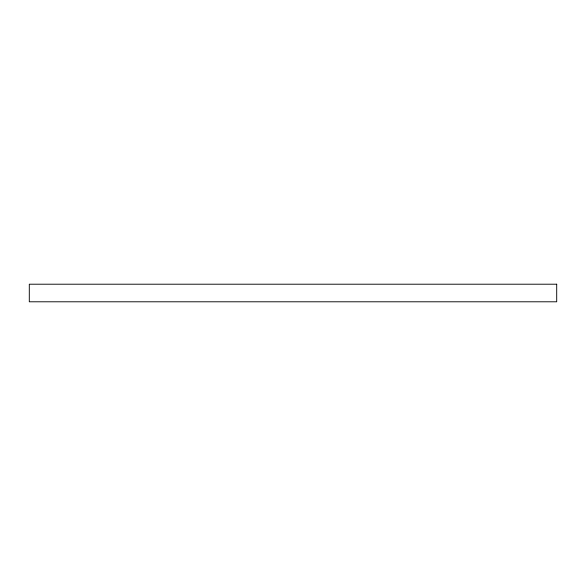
<?xml version="1.0" encoding="UTF-8"?>
<svg xmlns="http://www.w3.org/2000/svg" width="586" height="586" viewBox="0 0 586 586"><rect width="100%" height="100%" fill="white"/><g stroke="black" fill="none" stroke-linecap="round" stroke-linejoin="round"><path stroke-width="0.88" d="M556.7 284.21L29.3 284.21L29.3 301.79L556.7 301.79L556.7 284.21"/></g></svg>
